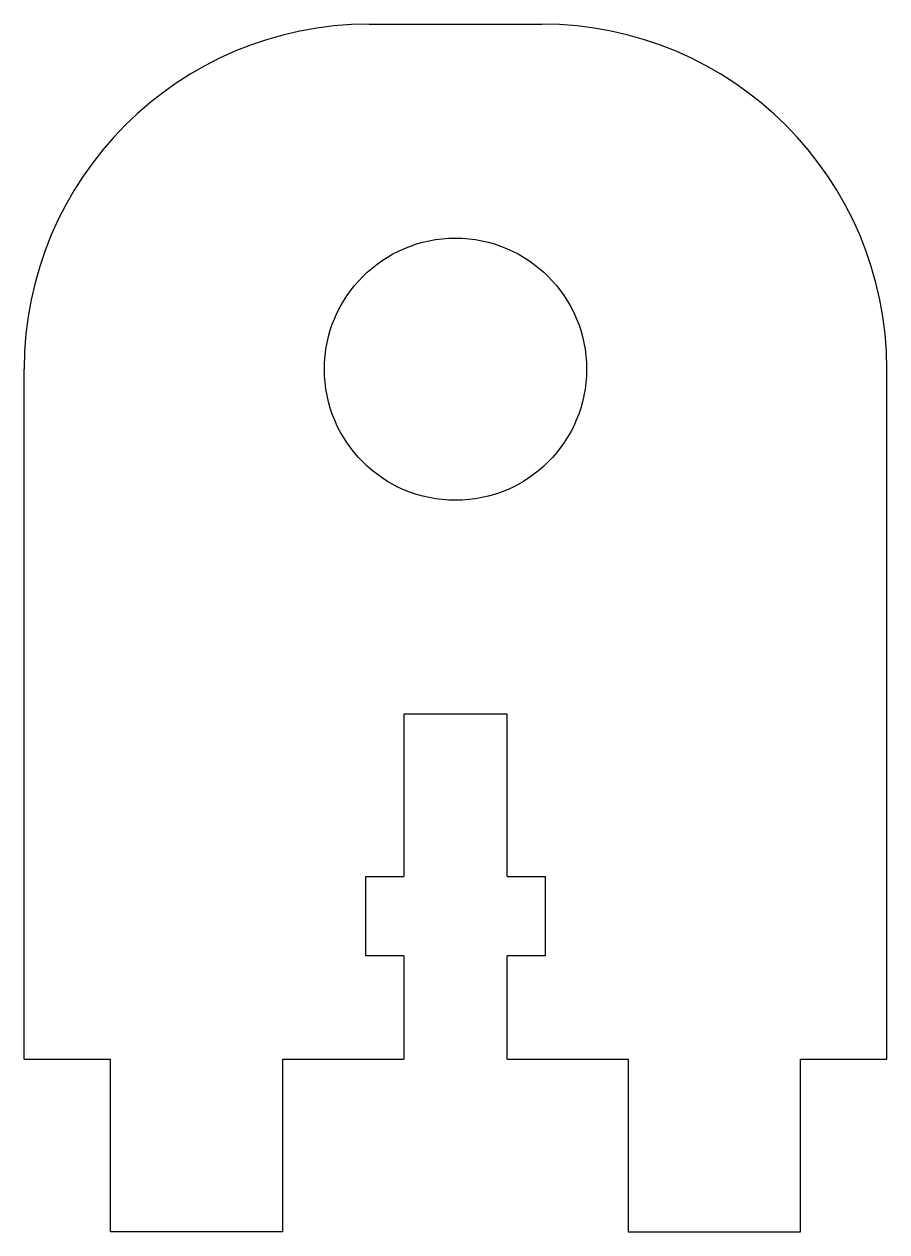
# Model space of a CAD drawing. Header units: millimetres. Extents: x -12.5 to 12.5, y -20 to 15.
import ezdxf

# ---------------------------------------------------------------- set-up
doc = ezdxf.new("R2010")
doc.units = ezdxf.units.MM

msp = doc.modelspace()

# ---------------------------------------------------------------- linework, layer by layer
at = {"color": 7, "linetype": 'Continuous', "lineweight": 25}
for p, q in [((-2.5, 15), (2.5, 15)), ((-12.5, -15), (-12.5, 5)), ((12.5, -15), (12.5, 5)), ((-1.5, -5), (-1.5, -9.7)), ((1.5, -5), (-1.5, -5)), ((1.5, -9.7), (1.5, -5)), ((-2.6, -12), (-2.6, -9.7)), ((-2.6, -9.7), (-1.5, -9.7)), ((1.5, -9.7), (2.6, -9.7)), ((2.6, -9.7), (2.6, -12)), ((-1.5, -12), (-2.6, -12)), ((-1.5, -12), (-1.5, -15)), ((2.6, -12), (1.5, -12)), ((1.5, -15), (1.5, -12)), ((-12.5, -15), (-10, -15)), ((-10, -20), (-10, -15)), ((-5, -20), (-5, -15)), ((-5, -15), (-1.5, -15)), ((1.5, -15), (5, -15)), ((5, -15), (5, -20)), ((10, -20), (10, -15)), ((10, -15), (12.5, -15)), ((-5, -20), (-10, -20)), ((5, -20), (10, -20))]:
    msp.add_line(p, q, dxfattribs=at)
msp.add_circle((0, 5), 3.8, dxfattribs=at)
for centre, start, end in [((-2.5, 5), 90, 180), ((2.5, 5), 0, 90)]:
    msp.add_arc(centre, 10, start, end, dxfattribs=at)

doc.saveas('drawing.dxf')
